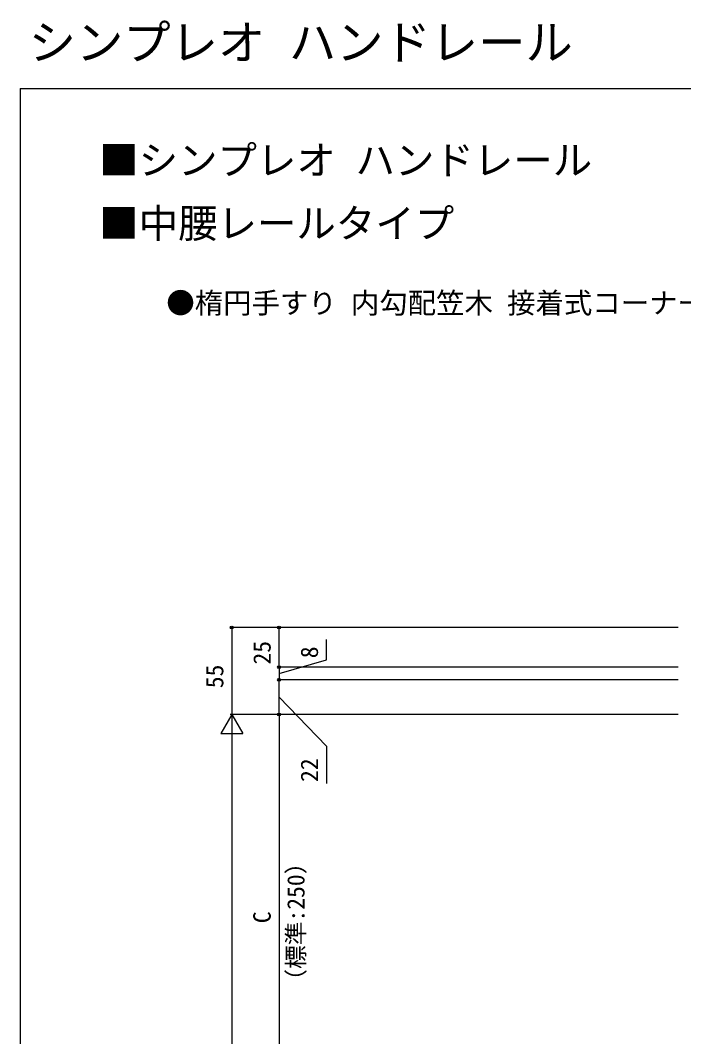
# Model space of a CAD drawing. Units: millimetres, scale not verified. Extents: x -875 to 875, y -1300 to 1294.
# Drawn here: x -875 to -454, y 650 to 1294 of the extents above; entities that cross this region are included whole.
import ezdxf
from ezdxf.enums import TextEntityAlignment as Align

# ---------------------------------------------------------------- set-up
doc = ezdxf.new("R2010")
doc.units = ezdxf.units.MM
doc.header["$LTSCALE"] = 8
for name, color, linetype in [('0-1_USER1', 3, 'Continuous'), ('0-6_YKK_D', 6, 'Continuous'), ('0-7_YKK_ZWAK', 7, 'Continuous')]:
    doc.layers.add(name, color=color, linetype=linetype)
doc.styles.add('ＭＳ ゴシック', font='')
doc.styles.get('ＭＳ ゴシック').set_extended_font_data('MS Gothic')

msp = doc.modelspace()

# ---------------------------------------------------------------- linework, layer by layer
at = {"layer": '0-6_YKK_D'}
for p, q in [((-458, 908.907), (-742, 908.907)), ((-741, 908.907), (-741, 853.907)), ((-458, 908.907), (-712, 908.907)), ((-711, 883.907), (-711, 908.907)), ((-458, 883.907), (-712, 883.907)), ((-458, 883.907), (-712, 883.907)), ((-711, 883.907), (-711, 875.907)), ((-458, 875.907), (-712, 875.907)), ((-458, 875.907), (-712, 875.907)), ((-711, 853.907), (-711, 875.907)), ((-741, 853.907), (-748, 841.782)), ((-458, 853.907), (-742, 853.907)), ((-458, 853.907), (-742, 853.907)), ((-741, 853.907), (-734, 841.782)), ((-741, 853.907), (-741, 829.658)), ((-458, 853.907), (-712, 853.907)), ((-458, 853.907), (-712, 853.907)), ((-711, 853.907), (-711, 603.907)), ((-748, 841.782), (-734, 841.782)), ((-741, 839.907), (-741, 212.907))]:
    msp.add_line(p, q, dxfattribs=at)
for points in [[(-711, 879.907), (-681, 888.506), (-681, 901.37)], [(-711, 864.907), (-681, 833.816), (-681, 810.214)]]:
    msp.add_lwpolyline(points, dxfattribs=at)
for centre in [(-741, 908.907), (-711, 908.907), (-711, 883.907), (-711, 883.907), (-711, 875.907), (-711, 875.907), (-711, 853.907), (-711, 853.907)]:
    msp.add_circle(centre, 0.875, dxfattribs=at)
at = {"layer": '0-7_YKK_ZWAK'}
for q in [(-875, -1299.6), (875, 1250.4)]:
    msp.add_line((-875, 1250.4), q, dxfattribs=at)

# ---------------------------------------------------------------- texts
at = {"layer": '0-1_USER1', "style": 'ＭＳ ゴシック'}
for s, height, p in [('シンプレオ ハンドレール', 21.99, (-869.69, 1262.139)), ('■シンプレオ ハンドレール', 18.33, (-825, 1190.4)), ('■中腰レールタイプ', 18.33, (-825, 1150.4)), ('●楕円手すり 内勾配笠木 接着式コーナー クランク', 13.2, (-782.455, 1104.025))]:
    msp.add_text(s, height=height, dxfattribs=at).set_placement(p, align=Align.BOTTOM_LEFT)
at = {"layer": '0-6_YKK_D', "style": 'ＭＳ ゴシック'}
for s, p in [('25', (-713, 885.497)), ('8', (-683, 889.484)), ('55', (-743, 870.497)), ('22', (-683, 811.106)), ('（標準:250）', (-691.528, 677.642)), ('C', (-713, 721.62))]:
    msp.add_text(s, height=11, rotation=90, dxfattribs=at).set_placement(p, align=Align.BOTTOM_LEFT)

doc.saveas('drawing.dxf')
